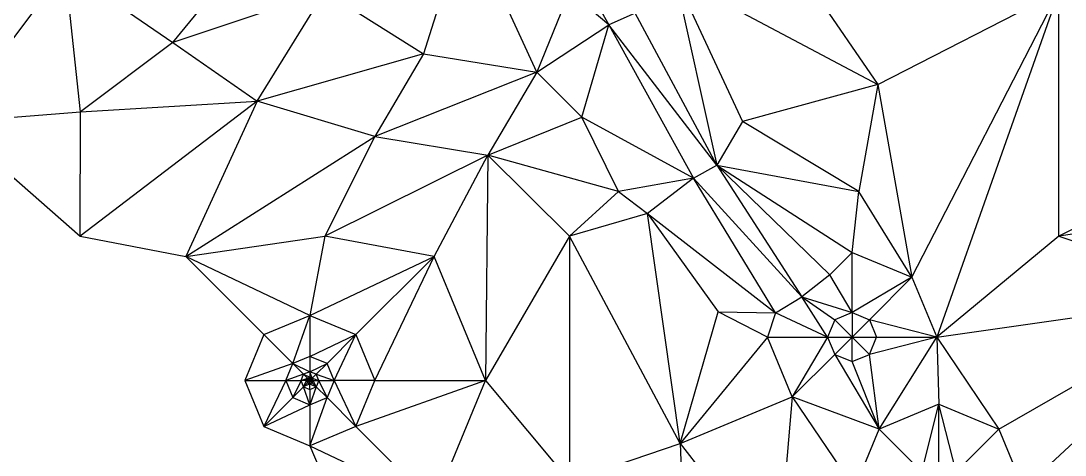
# Model space of a CAD drawing. Header units: inches. Extents: x 2000000 to 2613718, y 1000000 to 1269741.
# Drawn here: x 2612123 to 2612976, y 1268195 to 1268549 of the extents above; entities that cross this region are included whole.
import ezdxf

# ---------------------------------------------------------------- set-up
doc = ezdxf.new("R2010")
doc.units = ezdxf.units.IN
doc.header["$MEASUREMENT"] = 0

msp = doc.modelspace()

# ---------------------------------------------------------------- linework, layer by layer
for points, elevation in [([(2612787.9, 1268276.81), (2612802.04, 1268270.95)], 247.61), ([(2612787.9, 1268276.81), (2612802.04, 1268270.95)], 247.61), ([(2612357.13, 1268257.36), (2612359.04, 1268258.15)], 246.37), ([(2612357.13, 1268257.36), (2612359.04, 1268258.15)], 246.37), ([(2612358.33, 1268256.16), (2612359.04, 1268258.15)], 246.37), ([(2612358.33, 1268256.16), (2612359.04, 1268258.15)], 246.37), ([(2612359.04, 1268258.15), (2612360.95, 1268257.36)], 246.37), ([(2612359.04, 1268258.15), (2612359.04, 1268256.45)], 246.37), ([(2612359.04, 1268258.15), (2612360.95, 1268257.36)], 246.37), ([(2612359.04, 1268258.15), (2612359.04, 1268256.45)], 246.37), ([(2612356.34, 1268255.45), (2612357.13, 1268257.36)], 246.37), ([(2612356.34, 1268255.45), (2612357.13, 1268257.36)], 246.37), ([(2612358.33, 1268256.16), (2612356.34, 1268255.45)], 246.37), ([(2612358.33, 1268256.16), (2612356.34, 1268255.45)], 246.37), ([(2612356.34, 1268255.45), (2612358.04, 1268255.45)], 246.37), ([(2612357.13, 1268253.54), (2612356.34, 1268255.45)], 246.37), ([(2612356.34, 1268255.45), (2612358.04, 1268255.45)], 246.37), ([(2612357.13, 1268253.54), (2612356.34, 1268255.45)], 246.37), ([(2612357.13, 1268257.36), (2612358.33, 1268256.16)], 246.37), ([(2612357.13, 1268257.36), (2612358.33, 1268256.16)], 246.37), ([(2612358.04, 1268255.45), (2612357.13, 1268253.54)], 246.37), ([(2612358.04, 1268255.45), (2612357.13, 1268253.54)], 246.37), ([(2612358.33, 1268254.74), (2612357.13, 1268253.54)], 246.37), ([(2612358.33, 1268254.74), (2612357.13, 1268253.54)], 246.37), ([(2612359.04, 1268254.45), (2612357.13, 1268253.54)], 246.37), ([(2612359.04, 1268254.45), (2612357.13, 1268253.54)], 246.37), ([(2612357.13, 1268253.54), (2612359.04, 1268252.75)], 246.37), ([(2612357.13, 1268253.54), (2612359.04, 1268252.75)], 246.37), ([(2612358.33, 1268256.16), (2612358.04, 1268255.45)], 246.37), ([(2612358.33, 1268256.16), (2612358.04, 1268255.45)], 246.37), ([(2612358.04, 1268255.45), (2612358.33, 1268254.74)], 246.37), ([(2612358.04, 1268255.45), (2612358.33, 1268254.74)], 246.37), ([(2612359.04, 1268256.45), (2612358.33, 1268256.16)], 246.37), ([(2612359.04, 1268256.45), (2612358.33, 1268256.16)], 246.37), ([(2612359.04, 1268254.45), (2612358.33, 1268254.74)], 246.37), ([(2612359.04, 1268254.45), (2612358.33, 1268254.74)], 246.37), ([(2612359.04, 1268256.45), (2612360.95, 1268257.36)], 246.37), ([(2612359.04, 1268256.45), (2612360.95, 1268257.36)], 246.37), ([(2612359.75, 1268256.16), (2612359.04, 1268256.45)], 246.37), ([(2612359.75, 1268256.16), (2612359.04, 1268256.45)], 246.37), ([(2612359.04, 1268254.45), (2612359.75, 1268254.74)], 246.37), ([(2612359.04, 1268254.45), (2612359.75, 1268254.74)], 246.37), ([(2612359.04, 1268252.75), (2612359.04, 1268254.45)], 246.37), ([(2612360.95, 1268253.54), (2612359.04, 1268254.45)], 246.37), ([(2612359.04, 1268252.75), (2612359.04, 1268254.45)], 246.37), ([(2612360.95, 1268253.54), (2612359.04, 1268254.45)], 246.37), ([(2612359.04, 1268252.75), (2612360.95, 1268253.54)], 246.37), ([(2612359.04, 1268252.75), (2612360.95, 1268253.54)], 246.37), ([(2612359.75, 1268256.16), (2612360.95, 1268257.36)], 246.37), ([(2612359.75, 1268256.16), (2612360.95, 1268257.36)], 246.37), ([(2612360.04, 1268255.45), (2612359.75, 1268256.16)], 246.37), ([(2612361.74, 1268255.45), (2612359.75, 1268256.16)], 246.37), ([(2612360.04, 1268255.45), (2612359.75, 1268256.16)], 246.37), ([(2612361.74, 1268255.45), (2612359.75, 1268256.16)], 246.37), ([(2612359.75, 1268254.74), (2612360.04, 1268255.45)], 246.37), ([(2612361.74, 1268255.45), (2612359.75, 1268254.74)], 246.37), ([(2612359.75, 1268254.74), (2612360.04, 1268255.45)], 246.37), ([(2612361.74, 1268255.45), (2612359.75, 1268254.74)], 246.37), ([(2612359.75, 1268254.74), (2612360.95, 1268253.54)], 246.37), ([(2612359.75, 1268254.74), (2612360.95, 1268253.54)], 246.37), ([(2612360.04, 1268255.45), (2612361.74, 1268255.45)], 246.37), ([(2612360.04, 1268255.45), (2612361.74, 1268255.45)], 246.37), ([(2612360.95, 1268257.36), (2612361.74, 1268255.45)], 246.37), ([(2612360.95, 1268257.36), (2612361.74, 1268255.45)], 246.37), ([(2612360.95, 1268253.54), (2612361.74, 1268255.45)], 246.37), ([(2612360.95, 1268253.54), (2612361.74, 1268255.45)], 246.37)]:
    msp.add_lwpolyline(points, dxfattribs=dict(elevation=elevation))
for points in [[(2612530.4, 1268674.97, 248.3), (2612603.24, 1268546, 248.17)], [(2612530.4, 1268674.97, 248.3), (2612603.24, 1268546, 248.17)], [(2612486.81, 1268632.72, 248.14), (2612451.69, 1268522.33, 247.86)], [(2612486.81, 1268632.72, 248.14), (2612451.69, 1268522.33, 247.86)], [(2612544.51, 1268507.28, 247.95), (2612486.81, 1268632.72, 248.14)], [(2612544.51, 1268507.28, 247.95), (2612486.81, 1268632.72, 248.14)], [(2612159.02, 1268592.07, 247.66), (2612064.89, 1268466.56, 247.39)], [(2612159.02, 1268592.07, 247.66), (2612064.89, 1268466.56, 247.39)], [(2612171.57, 1268474.92, 247.49), (2612159.02, 1268592.07, 247.66)], [(2612159.02, 1268592.07, 247.66), (2612246.88, 1268531.4, 247.66)], [(2612171.57, 1268474.92, 247.49), (2612159.02, 1268592.07, 247.66)], [(2612159.02, 1268592.07, 247.66), (2612246.88, 1268531.4, 247.66)], [(2612246.88, 1268531.4, 247.66), (2612294.99, 1268589.98, 247.8)], [(2612246.88, 1268531.4, 247.66), (2612294.99, 1268589.98, 247.8)], [(2612657.4, 1268585.05, 248.38), (2612822.98, 1268497.25, 248.52)], [(2612657.4, 1268585.05, 248.38), (2612712.6, 1268467.14, 248.15)], [(2612657.4, 1268585.05, 248.38), (2612691.61, 1268431.36, 247.99)], [(2612657.4, 1268585.05, 248.38), (2612822.98, 1268497.25, 248.52)], [(2612657.4, 1268585.05, 248.38), (2612712.6, 1268467.14, 248.15)], [(2612657.4, 1268585.05, 248.38), (2612691.61, 1268431.36, 247.99)], [(2612371.12, 1268573.29, 247.86), (2612246.88, 1268531.4, 247.66)], [(2612371.12, 1268573.29, 247.86), (2612246.88, 1268531.4, 247.66)], [(2612315.76, 1268483.52, 247.63), (2612371.12, 1268573.29, 247.86)], [(2612315.76, 1268483.52, 247.63), (2612371.12, 1268573.29, 247.86)], [(2612371.12, 1268573.29, 247.86), (2612451.69, 1268522.33, 247.86)], [(2612371.12, 1268573.29, 247.86), (2612451.69, 1268522.33, 247.86)], [(2612571.12, 1268573.29, 248.17), (2612544.51, 1268507.28, 247.95)], [(2612571.12, 1268573.29, 248.17), (2612544.51, 1268507.28, 247.95)], [(2612603.24, 1268546, 248.17), (2612571.12, 1268573.29, 248.17)], [(2612603.24, 1268546, 248.17), (2612571.12, 1268573.29, 248.17)], [(2612771.12, 1268573.29, 248.61), (2612822.98, 1268497.25, 248.52)], [(2612771.12, 1268573.29, 248.61), (2612822.98, 1268497.25, 248.52)], [(2612822.98, 1268497.25, 248.52), (2612971.12, 1268573.29, 249.25)], [(2612822.98, 1268497.25, 248.52), (2612971.12, 1268573.29, 249.25)], [(2612850.92, 1268339.83, 247.99), (2612971.12, 1268573.29, 249.25)], [(2612850.92, 1268339.83, 247.99), (2612971.12, 1268573.29, 249.25)], [(2612971.12, 1268573.29, 249.25), (2612871.17, 1268290.95, 247.82)], [(2612971.12, 1268573.29, 249.25), (2612871.17, 1268290.95, 247.82)], [(2612971.12, 1268373.29, 248.48), (2612971.12, 1268573.29, 249.25)], [(2612971.12, 1268373.29, 248.48), (2612971.12, 1268573.29, 249.25)], [(2612624.74, 1268555.55, 248.24), (2612603.24, 1268546, 248.17)], [(2612624.74, 1268555.55, 248.24), (2612603.24, 1268546, 248.17)], [(2612691.61, 1268431.36, 247.99), (2612624.74, 1268555.55, 248.24)], [(2612691.61, 1268431.36, 247.99), (2612624.74, 1268555.55, 248.24)], [(2612544.51, 1268507.28, 247.95), (2612603.24, 1268546, 248.17)], [(2612544.51, 1268507.28, 247.95), (2612603.24, 1268546, 248.17)], [(2612581.3, 1268470.5, 247.91), (2612603.24, 1268546, 248.17)], [(2612581.3, 1268470.5, 247.91), (2612603.24, 1268546, 248.17)], [(2612603.24, 1268546, 248.17), (2612672.5, 1268420.61, 247.92)], [(2612691.61, 1268431.36, 247.99), (2612603.24, 1268546, 248.17)], [(2612603.24, 1268546, 248.17), (2612672.5, 1268420.61, 247.92)], [(2612691.61, 1268431.36, 247.99), (2612603.24, 1268546, 248.17)], [(2612246.88, 1268531.4, 247.66), (2612171.57, 1268474.92, 247.49)], [(2612246.88, 1268531.4, 247.66), (2612171.57, 1268474.92, 247.49)], [(2612246.88, 1268531.4, 247.66), (2612315.76, 1268483.52, 247.63)], [(2612246.88, 1268531.4, 247.66), (2612315.76, 1268483.52, 247.63)], [(2612451.69, 1268522.33, 247.86), (2612315.76, 1268483.52, 247.63)], [(2612451.69, 1268522.33, 247.86), (2612315.76, 1268483.52, 247.63)], [(2612451.69, 1268522.33, 247.86), (2612412.08, 1268454.88, 247.64)], [(2612451.69, 1268522.33, 247.86), (2612412.08, 1268454.88, 247.64)], [(2612451.69, 1268522.33, 247.86), (2612544.51, 1268507.28, 247.95)], [(2612451.69, 1268522.33, 247.86), (2612544.51, 1268507.28, 247.95)], [(2612544.51, 1268507.28, 247.95), (2612412.08, 1268454.88, 247.64)], [(2612544.51, 1268507.28, 247.95), (2612412.08, 1268454.88, 247.64)], [(2612544.51, 1268507.28, 247.95), (2612504.37, 1268439.55, 247.71)], [(2612544.51, 1268507.28, 247.95), (2612504.37, 1268439.55, 247.71)], [(2612581.3, 1268470.5, 247.91), (2612544.51, 1268507.28, 247.95)], [(2612581.3, 1268470.5, 247.91), (2612544.51, 1268507.28, 247.95)], [(2612822.98, 1268497.25, 248.52), (2612712.6, 1268467.14, 248.15)], [(2612822.98, 1268497.25, 248.52), (2612712.6, 1268467.14, 248.15)], [(2612822.98, 1268497.25, 248.52), (2612807.48, 1268409.89, 248.15)], [(2612822.98, 1268497.25, 248.52), (2612807.48, 1268409.89, 248.15)], [(2612822.98, 1268497.25, 248.52), (2612850.92, 1268339.83, 247.99)], [(2612822.98, 1268497.25, 248.52), (2612850.92, 1268339.83, 247.99)], [(2612315.76, 1268483.52, 247.63), (2612171.12, 1268373.29, 247.27)], [(2612315.76, 1268483.52, 247.63), (2612171.12, 1268373.29, 247.27)], [(2612171.57, 1268474.92, 247.49), (2612315.76, 1268483.52, 247.63)], [(2612171.57, 1268474.92, 247.49), (2612315.76, 1268483.52, 247.63)], [(2612315.76, 1268483.52, 247.63), (2612257.58, 1268356.91, 247.23)], [(2612315.76, 1268483.52, 247.63), (2612257.58, 1268356.91, 247.23)], [(2612412.08, 1268454.88, 247.64), (2612315.76, 1268483.52, 247.63)], [(2612412.08, 1268454.88, 247.64), (2612315.76, 1268483.52, 247.63)], [(2612064.89, 1268466.56, 247.39), (2612171.57, 1268474.92, 247.49)], [(2612064.89, 1268466.56, 247.39), (2612171.57, 1268474.92, 247.49)], [(2612171.12, 1268373.29, 247.27), (2612171.57, 1268474.92, 247.49)], [(2612171.12, 1268373.29, 247.27), (2612171.57, 1268474.92, 247.49)], [(2612064.89, 1268466.56, 247.39), (2612171.12, 1268373.29, 247.27)], [(2612064.89, 1268466.56, 247.39), (2612171.12, 1268373.29, 247.27)], [(2612504.37, 1268439.55, 247.71), (2612581.3, 1268470.5, 247.91)], [(2612504.37, 1268439.55, 247.71), (2612581.3, 1268470.5, 247.91)], [(2612611.04, 1268409.95, 247.78), (2612581.3, 1268470.5, 247.91)], [(2612672.5, 1268420.61, 247.92), (2612581.3, 1268470.5, 247.91)], [(2612611.04, 1268409.95, 247.78), (2612581.3, 1268470.5, 247.91)], [(2612672.5, 1268420.61, 247.92), (2612581.3, 1268470.5, 247.91)], [(2612712.6, 1268467.14, 248.15), (2612691.61, 1268431.36, 247.99)], [(2612712.6, 1268467.14, 248.15), (2612691.61, 1268431.36, 247.99)], [(2612807.48, 1268409.89, 248.15), (2612712.6, 1268467.14, 248.15)], [(2612807.48, 1268409.89, 248.15), (2612712.6, 1268467.14, 248.15)], [(2612257.58, 1268356.91, 247.23), (2612412.08, 1268454.88, 247.64)], [(2612257.58, 1268356.91, 247.23), (2612412.08, 1268454.88, 247.64)], [(2612412.08, 1268454.88, 247.64), (2612371.12, 1268373.29, 247.35)], [(2612412.08, 1268454.88, 247.64), (2612371.12, 1268373.29, 247.35)], [(2612412.08, 1268454.88, 247.64), (2612504.37, 1268439.55, 247.71)], [(2612412.08, 1268454.88, 247.64), (2612504.37, 1268439.55, 247.71)], [(2613124.44, 1268450.76, 249.39), (2612971.12, 1268373.29, 248.48)], [(2613124.44, 1268450.76, 249.39), (2612971.12, 1268373.29, 248.48)], [(2612504.37, 1268439.55, 247.71), (2612371.12, 1268373.29, 247.35)], [(2612504.37, 1268439.55, 247.71), (2612371.12, 1268373.29, 247.35)], [(2612460.5, 1268356.91, 247.4), (2612504.37, 1268439.55, 247.71)], [(2612460.5, 1268356.91, 247.4), (2612504.37, 1268439.55, 247.71)], [(2612504.37, 1268439.55, 247.71), (2612502.53, 1268255.45, 247.16)], [(2612504.37, 1268439.55, 247.71), (2612502.53, 1268255.45, 247.16)], [(2612571.12, 1268373.29, 247.61), (2612504.37, 1268439.55, 247.71)], [(2612611.04, 1268409.95, 247.78), (2612504.37, 1268439.55, 247.71)], [(2612571.12, 1268373.29, 247.61), (2612504.37, 1268439.55, 247.71)], [(2612611.04, 1268409.95, 247.78), (2612504.37, 1268439.55, 247.71)], [(2612672.5, 1268420.61, 247.92), (2612691.61, 1268431.36, 247.99)], [(2612672.5, 1268420.61, 247.92), (2612691.61, 1268431.36, 247.99)], [(2612691.61, 1268431.36, 247.99), (2612807.48, 1268409.89, 248.15)], [(2612783.93, 1268341.68, 247.85), (2612691.61, 1268431.36, 247.99)], [(2612691.61, 1268431.36, 247.99), (2612760.87, 1268323.89, 247.74)], [(2612691.61, 1268431.36, 247.99), (2612802.04, 1268360.08, 247.96)], [(2612691.61, 1268431.36, 247.99), (2612807.48, 1268409.89, 248.15)], [(2612783.93, 1268341.68, 247.85), (2612691.61, 1268431.36, 247.99)], [(2612691.61, 1268431.36, 247.99), (2612760.87, 1268323.89, 247.74)], [(2612691.61, 1268431.36, 247.99), (2612802.04, 1268360.08, 247.96)], [(2612672.5, 1268420.61, 247.92), (2612611.04, 1268409.95, 247.78)], [(2612672.5, 1268420.61, 247.92), (2612611.04, 1268409.95, 247.78)], [(2612672.5, 1268420.61, 247.92), (2612634.83, 1268391.88, 247.76)], [(2612672.5, 1268420.61, 247.92), (2612634.83, 1268391.88, 247.76)], [(2612739.38, 1268310.75, 247.66), (2612672.5, 1268420.61, 247.92)], [(2612760.87, 1268323.89, 247.74), (2612672.5, 1268420.61, 247.92)], [(2612739.38, 1268310.75, 247.66), (2612672.5, 1268420.61, 247.92)], [(2612760.87, 1268323.89, 247.74), (2612672.5, 1268420.61, 247.92)], [(2612571.12, 1268373.29, 247.61), (2612611.04, 1268409.95, 247.78)], [(2612571.12, 1268373.29, 247.61), (2612611.04, 1268409.95, 247.78)], [(2612611.04, 1268409.95, 247.78), (2612634.83, 1268391.88, 247.76)], [(2612611.04, 1268409.95, 247.78), (2612634.83, 1268391.88, 247.76)], [(2612802.04, 1268360.08, 247.96), (2612807.48, 1268409.89, 248.15)], [(2612802.04, 1268360.08, 247.96), (2612807.48, 1268409.89, 248.15)], [(2612850.92, 1268339.83, 247.99), (2612807.48, 1268409.89, 248.15)], [(2612850.92, 1268339.83, 247.99), (2612807.48, 1268409.89, 248.15)], [(2613221.91, 1268409.95, 249.62), (2612971.12, 1268373.29, 248.48)], [(2613221.91, 1268409.95, 249.62), (2612971.12, 1268373.29, 248.48)], [(2612634.83, 1268391.88, 247.76), (2612571.12, 1268373.29, 247.61)], [(2612634.83, 1268391.88, 247.76), (2612571.12, 1268373.29, 247.61)], [(2612661.53, 1268204.12, 247.19), (2612634.83, 1268391.88, 247.76)], [(2612634.83, 1268391.88, 247.76), (2612739.38, 1268310.75, 247.66)], [(2612634.83, 1268391.88, 247.76), (2612692.53, 1268311.6, 247.59)], [(2612661.53, 1268204.12, 247.19), (2612634.83, 1268391.88, 247.76)], [(2612634.83, 1268391.88, 247.76), (2612739.38, 1268310.75, 247.66)], [(2612634.83, 1268391.88, 247.76), (2612692.53, 1268311.6, 247.59)], [(2612171.12, 1268373.29, 247.27), (2612257.58, 1268356.91, 247.23)], [(2612171.12, 1268373.29, 247.27), (2612257.58, 1268356.91, 247.23)], [(2612257.58, 1268356.91, 247.23), (2612371.12, 1268373.29, 247.35)], [(2612257.58, 1268356.91, 247.23), (2612371.12, 1268373.29, 247.35)], [(2612371.12, 1268373.29, 247.35), (2612359.04, 1268308.59, 247.05)], [(2612371.12, 1268373.29, 247.35), (2612359.04, 1268308.59, 247.05)], [(2612460.5, 1268356.91, 247.4), (2612371.12, 1268373.29, 247.35)], [(2612460.5, 1268356.91, 247.4), (2612371.12, 1268373.29, 247.35)], [(2612571.12, 1268373.29, 247.61), (2612502.53, 1268255.45, 247.16)], [(2612571.12, 1268373.29, 247.61), (2612502.53, 1268255.45, 247.16)], [(2612661.53, 1268204.12, 247.19), (2612571.12, 1268373.29, 247.61)], [(2612571.12, 1268373.29, 247.61), (2612571.12, 1268173.29, 247)], [(2612661.53, 1268204.12, 247.19), (2612571.12, 1268373.29, 247.61)], [(2612571.12, 1268373.29, 247.61), (2612571.12, 1268173.29, 247)], [(2612971.12, 1268373.29, 248.48), (2612871.17, 1268290.95, 247.82)], [(2612971.12, 1268373.29, 248.48), (2612871.17, 1268290.95, 247.82)], [(2612971.12, 1268373.29, 248.48), (2613113.06, 1268325.54, 248.77)], [(2612971.12, 1268373.29, 248.48), (2613113.06, 1268325.54, 248.77)], [(2612802.04, 1268360.08, 247.96), (2612783.93, 1268341.68, 247.85)], [(2612802.04, 1268360.08, 247.96), (2612783.93, 1268341.68, 247.85)], [(2612802.04, 1268310.95, 247.77), (2612802.04, 1268360.08, 247.96)], [(2612802.04, 1268360.08, 247.96), (2612850.92, 1268339.83, 247.99)], [(2612802.04, 1268310.95, 247.77), (2612802.04, 1268360.08, 247.96)], [(2612802.04, 1268360.08, 247.96), (2612850.92, 1268339.83, 247.99)], [(2612257.58, 1268356.91, 247.23), (2612321.46, 1268293.03, 246.97)], [(2612359.04, 1268308.59, 247.05), (2612257.58, 1268356.91, 247.23)], [(2612257.58, 1268356.91, 247.23), (2612321.46, 1268293.03, 246.97)], [(2612359.04, 1268308.59, 247.05), (2612257.58, 1268356.91, 247.23)], [(2612359.04, 1268308.59, 247.05), (2612460.5, 1268356.91, 247.4)], [(2612359.04, 1268308.59, 247.05), (2612460.5, 1268356.91, 247.4)], [(2612460.5, 1268356.91, 247.4), (2612396.62, 1268293.03, 247.04)], [(2612460.5, 1268356.91, 247.4), (2612396.62, 1268293.03, 247.04)], [(2612412.18, 1268255.45, 246.94), (2612460.5, 1268356.91, 247.4)], [(2612412.18, 1268255.45, 246.94), (2612460.5, 1268356.91, 247.4)], [(2612502.53, 1268255.45, 247.16), (2612460.5, 1268356.91, 247.4)], [(2612502.53, 1268255.45, 247.16), (2612460.5, 1268356.91, 247.4)], [(2612783.93, 1268341.68, 247.85), (2612760.87, 1268323.89, 247.74)], [(2612783.93, 1268341.68, 247.85), (2612760.87, 1268323.89, 247.74)], [(2612802.04, 1268310.95, 247.77), (2612783.93, 1268341.68, 247.85)], [(2612802.04, 1268310.95, 247.77), (2612783.93, 1268341.68, 247.85)], [(2612850.92, 1268339.83, 247.99), (2612802.04, 1268310.95, 247.77)], [(2612850.92, 1268339.83, 247.99), (2612802.04, 1268310.95, 247.77)], [(2612816.18, 1268305.09, 247.77), (2612850.92, 1268339.83, 247.99)], [(2612816.18, 1268305.09, 247.77), (2612850.92, 1268339.83, 247.99)], [(2612850.92, 1268339.83, 247.99), (2612871.17, 1268290.95, 247.82)], [(2612850.92, 1268339.83, 247.99), (2612871.17, 1268290.95, 247.82)], [(2612739.38, 1268310.75, 247.66), (2612760.87, 1268323.89, 247.74)], [(2612739.38, 1268310.75, 247.66), (2612760.87, 1268323.89, 247.74)], [(2612760.87, 1268323.89, 247.74), (2612802.04, 1268310.95, 247.77)], [(2612760.87, 1268323.89, 247.74), (2612787.9, 1268305.09, 247.72)], [(2612782.04, 1268290.95, 247.65), (2612760.87, 1268323.89, 247.74)], [(2612760.87, 1268323.89, 247.74), (2612802.04, 1268310.95, 247.77)], [(2612760.87, 1268323.89, 247.74), (2612787.9, 1268305.09, 247.72)], [(2612782.04, 1268290.95, 247.65), (2612760.87, 1268323.89, 247.74)], [(2612871.17, 1268290.95, 247.82), (2613113.06, 1268325.54, 248.77)], [(2612871.17, 1268290.95, 247.82), (2613113.06, 1268325.54, 248.77)], [(2612921.92, 1268215.83, 247.55), (2613113.06, 1268325.54, 248.77)], [(2612921.92, 1268215.83, 247.55), (2613113.06, 1268325.54, 248.77)], [(2613113.06, 1268325.54, 248.77), (2612942.17, 1268166.95, 247.37)], [(2613113.06, 1268325.54, 248.77), (2612942.17, 1268166.95, 247.37)], [(2612661.53, 1268204.12, 247.19), (2612692.53, 1268311.6, 247.59)], [(2612661.53, 1268204.12, 247.19), (2612692.53, 1268311.6, 247.59)], [(2612692.53, 1268311.6, 247.59), (2612739.38, 1268310.75, 247.66)], [(2612732.91, 1268290.95, 247.58), (2612692.53, 1268311.6, 247.59)], [(2612692.53, 1268311.6, 247.59), (2612739.38, 1268310.75, 247.66)], [(2612732.91, 1268290.95, 247.58), (2612692.53, 1268311.6, 247.59)], [(2612739.38, 1268310.75, 247.66), (2612732.91, 1268290.95, 247.58)], [(2612739.38, 1268310.75, 247.66), (2612732.91, 1268290.95, 247.58)], [(2612782.04, 1268290.95, 247.65), (2612739.38, 1268310.75, 247.66)], [(2612782.04, 1268290.95, 247.65), (2612739.38, 1268310.75, 247.66)], [(2612802.04, 1268310.95, 247.77), (2612787.9, 1268305.09, 247.72)], [(2612802.04, 1268310.95, 247.77), (2612787.9, 1268305.09, 247.72)], [(2612802.04, 1268310.95, 247.77), (2612816.18, 1268305.09, 247.77)], [(2612802.04, 1268310.95, 247.77), (2612802.04, 1268290.95, 247.69)], [(2612802.04, 1268310.95, 247.77), (2612816.18, 1268305.09, 247.77)], [(2612802.04, 1268310.95, 247.77), (2612802.04, 1268290.95, 247.69)], [(2612321.46, 1268293.03, 246.97), (2612359.04, 1268308.59, 247.05)], [(2612321.46, 1268293.03, 246.97), (2612359.04, 1268308.59, 247.05)], [(2612345.12, 1268269.37, 246.76), (2612359.04, 1268308.59, 247.05)], [(2612345.12, 1268269.37, 246.76), (2612359.04, 1268308.59, 247.05)], [(2612359.04, 1268308.59, 247.05), (2612396.62, 1268293.03, 247.04)], [(2612359.04, 1268308.59, 247.05), (2612359.04, 1268275.13, 246.79)], [(2612359.04, 1268308.59, 247.05), (2612396.62, 1268293.03, 247.04)], [(2612359.04, 1268308.59, 247.05), (2612359.04, 1268275.13, 246.79)], [(2612787.9, 1268305.09, 247.72), (2612782.04, 1268290.95, 247.65)], [(2612787.9, 1268305.09, 247.72), (2612782.04, 1268290.95, 247.65)], [(2612787.9, 1268305.09, 247.72), (2612802.04, 1268290.95, 247.69)], [(2612787.9, 1268305.09, 247.72), (2612802.04, 1268290.95, 247.69)], [(2612802.04, 1268290.95, 247.69), (2612816.18, 1268305.09, 247.77)], [(2612802.04, 1268290.95, 247.69), (2612816.18, 1268305.09, 247.77)], [(2612816.18, 1268305.09, 247.77), (2612822.04, 1268290.95, 247.72)], [(2612871.17, 1268290.95, 247.82), (2612816.18, 1268305.09, 247.77)], [(2612816.18, 1268305.09, 247.77), (2612822.04, 1268290.95, 247.72)], [(2612871.17, 1268290.95, 247.82), (2612816.18, 1268305.09, 247.77)], [(2612321.46, 1268293.03, 246.97), (2612305.9, 1268255.45, 246.85)], [(2612321.46, 1268293.03, 246.97), (2612305.9, 1268255.45, 246.85)], [(2612321.46, 1268293.03, 246.97), (2612345.12, 1268269.37, 246.76)], [(2612321.46, 1268293.03, 246.97), (2612345.12, 1268269.37, 246.76)], [(2612359.04, 1268275.13, 246.79), (2612396.62, 1268293.03, 247.04)], [(2612359.04, 1268275.13, 246.79), (2612396.62, 1268293.03, 247.04)], [(2612372.96, 1268269.37, 246.78), (2612396.62, 1268293.03, 247.04)], [(2612372.96, 1268269.37, 246.78), (2612396.62, 1268293.03, 247.04)], [(2612378.72, 1268255.45, 246.75), (2612396.62, 1268293.03, 247.04)], [(2612378.72, 1268255.45, 246.75), (2612396.62, 1268293.03, 247.04)], [(2612396.62, 1268293.03, 247.04), (2612412.18, 1268255.45, 246.94)], [(2612396.62, 1268293.03, 247.04), (2612412.18, 1268255.45, 246.94)], [(2612732.91, 1268290.95, 247.58), (2612661.53, 1268204.12, 247.19)], [(2612732.91, 1268290.95, 247.58), (2612661.53, 1268204.12, 247.19)], [(2612732.91, 1268290.95, 247.58), (2612782.04, 1268290.95, 247.65)], [(2612753.16, 1268242.07, 247.42), (2612732.91, 1268290.95, 247.58)], [(2612732.91, 1268290.95, 247.58), (2612782.04, 1268290.95, 247.65)], [(2612753.16, 1268242.07, 247.42), (2612732.91, 1268290.95, 247.58)], [(2612782.04, 1268290.95, 247.65), (2612753.16, 1268242.07, 247.42)], [(2612782.04, 1268290.95, 247.65), (2612753.16, 1268242.07, 247.42)], [(2612782.04, 1268290.95, 247.65), (2612802.04, 1268290.95, 247.69)], [(2612782.04, 1268290.95, 247.65), (2612787.9, 1268276.81, 247.61)], [(2612782.04, 1268290.95, 247.65), (2612802.04, 1268290.95, 247.69)], [(2612782.04, 1268290.95, 247.65), (2612787.9, 1268276.81, 247.61)], [(2612787.9, 1268276.81, 247.61), (2612802.04, 1268290.95, 247.69)], [(2612787.9, 1268276.81, 247.61), (2612802.04, 1268290.95, 247.69)], [(2612802.04, 1268270.95, 247.61), (2612802.04, 1268290.95, 247.69)], [(2612802.04, 1268290.95, 247.69), (2612822.04, 1268290.95, 247.72)], [(2612802.04, 1268290.95, 247.69), (2612816.18, 1268276.81, 247.65)], [(2612802.04, 1268270.95, 247.61), (2612802.04, 1268290.95, 247.69)], [(2612802.04, 1268290.95, 247.69), (2612822.04, 1268290.95, 247.72)], [(2612802.04, 1268290.95, 247.69), (2612816.18, 1268276.81, 247.65)], [(2612816.18, 1268276.81, 247.65), (2612822.04, 1268290.95, 247.72)], [(2612871.17, 1268290.95, 247.82), (2612816.18, 1268276.81, 247.65)], [(2612816.18, 1268276.81, 247.65), (2612822.04, 1268290.95, 247.72)], [(2612871.17, 1268290.95, 247.82), (2612816.18, 1268276.81, 247.65)], [(2612822.04, 1268290.95, 247.72), (2612871.17, 1268290.95, 247.82)], [(2612822.04, 1268290.95, 247.72), (2612871.17, 1268290.95, 247.82)], [(2612824.16, 1268215.83, 247.38), (2612871.17, 1268290.95, 247.82)], [(2612824.16, 1268215.83, 247.38), (2612871.17, 1268290.95, 247.82)], [(2612871.17, 1268290.95, 247.82), (2612921.92, 1268215.83, 247.55)], [(2612871.17, 1268290.95, 247.82), (2612873.04, 1268236.08, 247.55)], [(2612871.17, 1268290.95, 247.82), (2612921.92, 1268215.83, 247.55)], [(2612871.17, 1268290.95, 247.82), (2612873.04, 1268236.08, 247.55)], [(2612359.04, 1268275.13, 246.79), (2612345.12, 1268269.37, 246.76)], [(2612359.04, 1268275.13, 246.79), (2612345.12, 1268269.37, 246.76)], [(2612372.96, 1268269.37, 246.78), (2612359.04, 1268275.13, 246.79)], [(2612359.04, 1268275.13, 246.79), (2612359.04, 1268262.74, 246.57)], [(2612372.96, 1268269.37, 246.78), (2612359.04, 1268275.13, 246.79)], [(2612359.04, 1268275.13, 246.79), (2612359.04, 1268262.74, 246.57)], [(2612753.16, 1268242.07, 247.42), (2612787.9, 1268276.81, 247.61)], [(2612753.16, 1268242.07, 247.42), (2612787.9, 1268276.81, 247.61)], [(2612787.9, 1268276.81, 247.61), (2612824.16, 1268215.83, 247.38)], [(2612787.9, 1268276.81, 247.61), (2612824.16, 1268215.83, 247.38)], [(2612802.04, 1268270.95, 247.61), (2612816.18, 1268276.81, 247.65)], [(2612802.04, 1268270.95, 247.61), (2612816.18, 1268276.81, 247.65)], [(2612824.16, 1268215.83, 247.38), (2612816.18, 1268276.81, 247.65)], [(2612824.16, 1268215.83, 247.38), (2612816.18, 1268276.81, 247.65)], [(2612345.12, 1268269.37, 246.76), (2612305.9, 1268255.45, 246.85)], [(2612345.12, 1268269.37, 246.76), (2612305.9, 1268255.45, 246.85)], [(2612339.36, 1268255.45, 246.72), (2612345.12, 1268269.37, 246.76)], [(2612339.36, 1268255.45, 246.72), (2612345.12, 1268269.37, 246.76)], [(2612345.12, 1268269.37, 246.76), (2612359.04, 1268262.74, 246.57)], [(2612353.88, 1268260.61, 246.56), (2612345.12, 1268269.37, 246.76)], [(2612345.12, 1268269.37, 246.76), (2612359.04, 1268262.74, 246.57)], [(2612353.88, 1268260.61, 246.56), (2612345.12, 1268269.37, 246.76)], [(2612359.04, 1268262.74, 246.57), (2612372.96, 1268269.37, 246.78)], [(2612359.04, 1268262.74, 246.57), (2612372.96, 1268269.37, 246.78)], [(2612372.96, 1268269.37, 246.78), (2612364.2, 1268260.61, 246.57)], [(2612372.96, 1268269.37, 246.78), (2612364.2, 1268260.61, 246.57)], [(2612378.72, 1268255.45, 246.75), (2612372.96, 1268269.37, 246.78)], [(2612378.72, 1268255.45, 246.75), (2612372.96, 1268269.37, 246.78)], [(2612824.16, 1268215.83, 247.38), (2612802.04, 1268270.95, 247.61)], [(2612824.16, 1268215.83, 247.38), (2612802.04, 1268270.95, 247.61)], [(2612353.88, 1268260.61, 246.56), (2612339.36, 1268255.45, 246.72)], [(2612353.88, 1268260.61, 246.56), (2612339.36, 1268255.45, 246.72)], [(2612351.75, 1268255.45, 246.54), (2612353.88, 1268260.61, 246.56)], [(2612351.75, 1268255.45, 246.54), (2612353.88, 1268260.61, 246.56)], [(2612359.04, 1268262.74, 246.57), (2612353.88, 1268260.61, 246.56)], [(2612359.04, 1268262.74, 246.57), (2612353.88, 1268260.61, 246.56)], [(2612353.88, 1268260.61, 246.56), (2612359.04, 1268258.15, 246.37)], [(2612353.88, 1268260.61, 246.56), (2612357.13, 1268257.36, 246.37)], [(2612353.88, 1268260.61, 246.56), (2612359.04, 1268258.15, 246.37)], [(2612353.88, 1268260.61, 246.56), (2612357.13, 1268257.36, 246.37)], [(2612359.04, 1268262.74, 246.57), (2612359.04, 1268258.15, 246.37)], [(2612360.95, 1268257.36, 246.37), (2612359.04, 1268262.74, 246.57)], [(2612364.2, 1268260.61, 246.57), (2612359.04, 1268262.74, 246.57)], [(2612359.04, 1268262.74, 246.57), (2612359.04, 1268258.15, 246.37)], [(2612360.95, 1268257.36, 246.37), (2612359.04, 1268262.74, 246.57)], [(2612364.2, 1268260.61, 246.57), (2612359.04, 1268262.74, 246.57)], [(2612364.2, 1268260.61, 246.57), (2612360.95, 1268257.36, 246.37)], [(2612364.2, 1268260.61, 246.57), (2612360.95, 1268257.36, 246.37)], [(2612364.2, 1268260.61, 246.57), (2612378.72, 1268255.45, 246.75)], [(2612366.33, 1268255.45, 246.56), (2612364.2, 1268260.61, 246.57)], [(2612364.2, 1268260.61, 246.57), (2612378.72, 1268255.45, 246.75)], [(2612366.33, 1268255.45, 246.56), (2612364.2, 1268260.61, 246.57)], [(2612305.9, 1268255.45, 246.85), (2612339.36, 1268255.45, 246.72)], [(2612305.9, 1268255.45, 246.85), (2612321.46, 1268217.87, 246.76)], [(2612305.9, 1268255.45, 246.85), (2612339.36, 1268255.45, 246.72)], [(2612305.9, 1268255.45, 246.85), (2612321.46, 1268217.87, 246.76)], [(2612339.36, 1268255.45, 246.72), (2612321.46, 1268217.87, 246.76)], [(2612339.36, 1268255.45, 246.72), (2612321.46, 1268217.87, 246.76)], [(2612339.36, 1268255.45, 246.72), (2612351.75, 1268255.45, 246.54)], [(2612339.36, 1268255.45, 246.72), (2612345.12, 1268241.53, 246.68)], [(2612339.36, 1268255.45, 246.72), (2612351.75, 1268255.45, 246.54)], [(2612339.36, 1268255.45, 246.72), (2612345.12, 1268241.53, 246.68)], [(2612351.75, 1268255.45, 246.54), (2612345.12, 1268241.53, 246.68)], [(2612351.75, 1268255.45, 246.54), (2612345.12, 1268241.53, 246.68)], [(2612345.12, 1268241.53, 246.68), (2612353.88, 1268250.29, 246.54)], [(2612345.12, 1268241.53, 246.68), (2612353.88, 1268250.29, 246.54)], [(2612351.75, 1268255.45, 246.54), (2612357.13, 1268257.36, 246.37)], [(2612351.75, 1268255.45, 246.54), (2612357.13, 1268257.36, 246.37)], [(2612353.88, 1268250.29, 246.54), (2612351.75, 1268255.45, 246.54)], [(2612356.34, 1268255.45, 246.37), (2612351.75, 1268255.45, 246.54)], [(2612353.88, 1268250.29, 246.54), (2612351.75, 1268255.45, 246.54)], [(2612356.34, 1268255.45, 246.37), (2612351.75, 1268255.45, 246.54)], [(2612353.88, 1268250.29, 246.54), (2612356.34, 1268255.45, 246.37)], [(2612353.88, 1268250.29, 246.54), (2612356.34, 1268255.45, 246.37)], [(2612353.88, 1268250.29, 246.54), (2612357.13, 1268253.54, 246.37)], [(2612353.88, 1268250.29, 246.54), (2612357.13, 1268253.54, 246.37)], [(2612359.04, 1268252.75, 246.37), (2612353.88, 1268250.29, 246.54)], [(2612359.04, 1268252.75, 246.37), (2612353.88, 1268250.29, 246.54)], [(2612359.04, 1268235.77, 246.67), (2612353.88, 1268250.29, 246.54)], [(2612353.88, 1268250.29, 246.54), (2612359.04, 1268248.16, 246.53)], [(2612359.04, 1268235.77, 246.67), (2612353.88, 1268250.29, 246.54)], [(2612353.88, 1268250.29, 246.54), (2612359.04, 1268248.16, 246.53)], [(2612359.04, 1268255.45, 246.37), (2612358.04, 1268255.45, 246.37)], [(2612359.04, 1268255.45, 246.37), (2612358.04, 1268255.45, 246.37)], [(2612359.04, 1268255.45, 246.37), (2612358.33, 1268256.16, 246.37)], [(2612359.04, 1268255.45, 246.37), (2612358.33, 1268256.16, 246.37)], [(2612358.33, 1268254.74, 246.37), (2612359.04, 1268255.45, 246.37)], [(2612358.33, 1268254.74, 246.37), (2612359.04, 1268255.45, 246.37)], [(2612359.04, 1268255.45, 246.37), (2612359.04, 1268256.45, 246.37)], [(2612359.04, 1268255.45, 246.37), (2612359.04, 1268256.45, 246.37)], [(2612359.75, 1268256.16, 246.37), (2612359.04, 1268255.45, 246.37)], [(2612359.75, 1268256.16, 246.37), (2612359.04, 1268255.45, 246.37)], [(2612359.04, 1268255.45, 246.37), (2612359.04, 1268254.45, 246.37)], [(2612359.75, 1268254.74, 246.37), (2612359.04, 1268255.45, 246.37)], [(2612360.04, 1268255.45, 246.37), (2612359.04, 1268255.45, 246.37)], [(2612359.04, 1268255.45, 246.37), (2612359.04, 1268254.45, 246.37)], [(2612359.75, 1268254.74, 246.37), (2612359.04, 1268255.45, 246.37)], [(2612360.04, 1268255.45, 246.37), (2612359.04, 1268255.45, 246.37)], [(2612359.04, 1268252.75, 246.37), (2612364.2, 1268250.29, 246.54)], [(2612359.04, 1268248.16, 246.53), (2612359.04, 1268252.75, 246.37)], [(2612359.04, 1268252.75, 246.37), (2612364.2, 1268250.29, 246.54)], [(2612359.04, 1268248.16, 246.53), (2612359.04, 1268252.75, 246.37)], [(2612364.2, 1268250.29, 246.54), (2612359.04, 1268235.77, 246.67)], [(2612359.04, 1268248.16, 246.53), (2612364.2, 1268250.29, 246.54)], [(2612364.2, 1268250.29, 246.54), (2612359.04, 1268235.77, 246.67)], [(2612359.04, 1268248.16, 246.53), (2612364.2, 1268250.29, 246.54)], [(2612360.95, 1268257.36, 246.37), (2612366.33, 1268255.45, 246.56)], [(2612360.95, 1268257.36, 246.37), (2612366.33, 1268255.45, 246.56)], [(2612360.95, 1268253.54, 246.37), (2612364.2, 1268250.29, 246.54)], [(2612360.95, 1268253.54, 246.37), (2612364.2, 1268250.29, 246.54)], [(2612364.2, 1268250.29, 246.54), (2612361.74, 1268255.45, 246.37)], [(2612361.74, 1268255.45, 246.37), (2612366.33, 1268255.45, 246.56)], [(2612364.2, 1268250.29, 246.54), (2612361.74, 1268255.45, 246.37)], [(2612361.74, 1268255.45, 246.37), (2612366.33, 1268255.45, 246.56)], [(2612366.33, 1268255.45, 246.56), (2612364.2, 1268250.29, 246.54)], [(2612366.33, 1268255.45, 246.56), (2612364.2, 1268250.29, 246.54)], [(2612364.2, 1268250.29, 246.54), (2612372.96, 1268241.53, 246.7)], [(2612364.2, 1268250.29, 246.54), (2612372.96, 1268241.53, 246.7)], [(2612372.96, 1268241.53, 246.7), (2612366.33, 1268255.45, 246.56)], [(2612366.33, 1268255.45, 246.56), (2612378.72, 1268255.45, 246.75)], [(2612372.96, 1268241.53, 246.7), (2612366.33, 1268255.45, 246.56)], [(2612366.33, 1268255.45, 246.56), (2612378.72, 1268255.45, 246.75)], [(2612378.72, 1268255.45, 246.75), (2612372.96, 1268241.53, 246.7)], [(2612378.72, 1268255.45, 246.75), (2612372.96, 1268241.53, 246.7)], [(2612412.18, 1268255.45, 246.94), (2612378.72, 1268255.45, 246.75)], [(2612378.72, 1268255.45, 246.75), (2612396.62, 1268217.87, 246.82)], [(2612412.18, 1268255.45, 246.94), (2612378.72, 1268255.45, 246.75)], [(2612378.72, 1268255.45, 246.75), (2612396.62, 1268217.87, 246.82)], [(2612502.53, 1268255.45, 247.16), (2612396.62, 1268217.87, 246.82)], [(2612396.62, 1268217.87, 246.82), (2612412.18, 1268255.45, 246.94)], [(2612502.53, 1268255.45, 247.16), (2612396.62, 1268217.87, 246.82)], [(2612396.62, 1268217.87, 246.82), (2612412.18, 1268255.45, 246.94)], [(2612412.18, 1268255.45, 246.94), (2612502.53, 1268255.45, 247.16)], [(2612412.18, 1268255.45, 246.94), (2612502.53, 1268255.45, 247.16)], [(2612460.5, 1268153.99, 246.83), (2612502.53, 1268255.45, 247.16)], [(2612460.5, 1268153.99, 246.83), (2612502.53, 1268255.45, 247.16)], [(2612502.53, 1268255.45, 247.16), (2612571.12, 1268173.29, 247)], [(2612502.53, 1268255.45, 247.16), (2612571.12, 1268173.29, 247)], [(2612345.12, 1268241.53, 246.68), (2612321.46, 1268217.87, 246.76)], [(2612345.12, 1268241.53, 246.68), (2612321.46, 1268217.87, 246.76)], [(2612345.12, 1268241.53, 246.68), (2612359.04, 1268235.77, 246.67)], [(2612345.12, 1268241.53, 246.68), (2612359.04, 1268235.77, 246.67)], [(2612359.04, 1268248.16, 246.53), (2612359.04, 1268235.77, 246.67)], [(2612359.04, 1268248.16, 246.53), (2612359.04, 1268235.77, 246.67)], [(2612359.04, 1268235.77, 246.67), (2612372.96, 1268241.53, 246.7)], [(2612359.04, 1268202.31, 246.74), (2612372.96, 1268241.53, 246.7)], [(2612359.04, 1268235.77, 246.67), (2612372.96, 1268241.53, 246.7)], [(2612359.04, 1268202.31, 246.74), (2612372.96, 1268241.53, 246.7)], [(2612372.96, 1268241.53, 246.7), (2612396.62, 1268217.87, 246.82)], [(2612372.96, 1268241.53, 246.7), (2612396.62, 1268217.87, 246.82)], [(2612661.53, 1268204.12, 247.19), (2612753.16, 1268242.07, 247.42)], [(2612661.53, 1268204.12, 247.19), (2612753.16, 1268242.07, 247.42)], [(2612753.16, 1268242.07, 247.42), (2612741.21, 1268101.68, 246.86)], [(2612753.16, 1268242.07, 247.42), (2612741.21, 1268101.68, 246.86)], [(2612824.16, 1268215.83, 247.38), (2612753.16, 1268242.07, 247.42)], [(2612753.16, 1268242.07, 247.42), (2612803.91, 1268166.95, 247.15)], [(2612824.16, 1268215.83, 247.38), (2612753.16, 1268242.07, 247.42)], [(2612753.16, 1268242.07, 247.42), (2612803.91, 1268166.95, 247.15)], [(2612321.46, 1268217.87, 246.76), (2612359.04, 1268235.77, 246.67)], [(2612321.46, 1268217.87, 246.76), (2612359.04, 1268235.77, 246.67)], [(2612359.04, 1268235.77, 246.67), (2612359.04, 1268202.31, 246.74)], [(2612359.04, 1268235.77, 246.67), (2612359.04, 1268202.31, 246.74)], [(2612873.04, 1268236.08, 247.55), (2612824.16, 1268215.83, 247.38)], [(2612873.04, 1268236.08, 247.55), (2612824.16, 1268215.83, 247.38)], [(2612858.9, 1268181.09, 247.23), (2612873.04, 1268236.08, 247.55)], [(2612858.9, 1268181.09, 247.23), (2612873.04, 1268236.08, 247.55)], [(2612873.04, 1268186.95, 247.28), (2612873.04, 1268236.08, 247.55)], [(2612887.18, 1268181.09, 247.27), (2612873.04, 1268236.08, 247.55)], [(2612873.04, 1268236.08, 247.55), (2612921.92, 1268215.83, 247.55)], [(2612873.04, 1268186.95, 247.28), (2612873.04, 1268236.08, 247.55)], [(2612887.18, 1268181.09, 247.27), (2612873.04, 1268236.08, 247.55)], [(2612873.04, 1268236.08, 247.55), (2612921.92, 1268215.83, 247.55)], [(2612321.46, 1268217.87, 246.76), (2612359.04, 1268202.31, 246.74)], [(2612321.46, 1268217.87, 246.76), (2612359.04, 1268202.31, 246.74)], [(2612396.62, 1268217.87, 246.82), (2612359.04, 1268202.31, 246.74)], [(2612396.62, 1268217.87, 246.82), (2612359.04, 1268202.31, 246.74)], [(2612396.62, 1268217.87, 246.82), (2612460.5, 1268153.99, 246.83)], [(2612396.62, 1268217.87, 246.82), (2612460.5, 1268153.99, 246.83)], [(2612803.91, 1268166.95, 247.15), (2612824.16, 1268215.83, 247.38)], [(2612803.91, 1268166.95, 247.15), (2612824.16, 1268215.83, 247.38)], [(2612824.16, 1268215.83, 247.38), (2612858.9, 1268181.09, 247.23)], [(2612824.16, 1268215.83, 247.38), (2612858.9, 1268181.09, 247.23)], [(2612921.92, 1268215.83, 247.55), (2612887.18, 1268181.09, 247.27)], [(2612921.92, 1268215.83, 247.55), (2612887.18, 1268181.09, 247.27)], [(2612921.92, 1268215.83, 247.55), (2612942.17, 1268166.95, 247.37)], [(2612921.92, 1268215.83, 247.55), (2612942.17, 1268166.95, 247.37)], [(2612359.04, 1268202.31, 246.74), (2612460.5, 1268153.99, 246.83)], [(2612359.04, 1268202.31, 246.74), (2612371.12, 1268173.29, 246.74)], [(2612359.04, 1268202.31, 246.74), (2612460.5, 1268153.99, 246.83)], [(2612359.04, 1268202.31, 246.74), (2612371.12, 1268173.29, 246.74)], [(2612571.12, 1268173.29, 247), (2612661.53, 1268204.12, 247.19)], [(2612571.12, 1268173.29, 247), (2612661.53, 1268204.12, 247.19)], [(2612661.53, 1268204.12, 247.19), (2612741.21, 1268101.68, 246.86)], [(2612661.53, 1268204.12, 247.19), (2612669.12, 1268010.61, 246.52)], [(2612661.53, 1268204.12, 247.19), (2612741.21, 1268101.68, 246.86)], [(2612661.53, 1268204.12, 247.19), (2612669.12, 1268010.61, 246.52)]]:
    msp.add_polyline3d(points)

doc.saveas('drawing.dxf')
